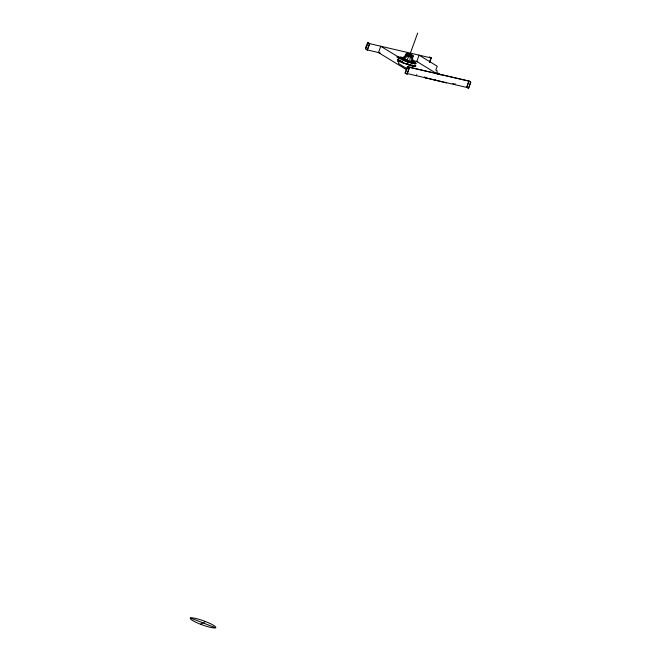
<?xml version="1.0" encoding="UTF-8"?>
<svg xmlns="http://www.w3.org/2000/svg" width="661" height="661" viewBox="0 0 661 661"><rect width="100%" height="100%" fill="white"/><g stroke="black" fill="none" stroke-linecap="round" stroke-linejoin="round"><path stroke-width="0.99" d="M403.152 59.399C400.26 58.49 412.067 63.233 414.373 62.737A7.073 1.107 20 0 0 412.563 61.258M409.291 54.995L409.746 55.194L408.374 54.88A3.875 0.603 20 0 1 409.473 55.227M409.068 54.822L408.143 54.706L409.324 55.607L411.588 55.805M409.25 61.506L409.68 61.58L409.25 61.523M403.4 58.498L403.507 59.003L403.722 58.457M409.737 55.64L411.506 56.069L408.333 54.665L409.151 54.995M408.316 54.632L411.506 56.069L410.101 55.731C411.489 55.152 410.274 56.078 410.737 55.838C408.928 54.549 411.225 55.441 412.125 56.524M410.084 55.731L411.167 55.912L410.184 55.218M408.448 54.896L409.63 55.235L417.678 33.05M410.812 55.863L411.506 56.061L410.175 55.35L411.316 55.962M407.994 54.723L411.15 55.937M410.729 55.722L410.208 55.408M410.489 55.367C411.629 56.524 406.912 54.012 409.779 55.202M410.398 55.83L408.176 54.838L409.795 55.648A2.941 0.463 20 0 1 410.663 55.962M410.547 55.615L409.333 55.598C408.415 54.384 409.589 55.631 408.952 54.805M408.952 54.954L408.242 54.904L409.638 54.962M408.969 55.888L409.407 55.945M408.738 55.111L408.333 54.665M402.45 59.201C402.698 58.333 401.739 58.73 402.764 58.581M403.293 58.176A5.941 0.934 20 0 0 402.45 58.151L402.508 58.862M402.739 58.292L403.532 58.3L402.681 58.135M413.042 62.374A5.701 0.892 20 0 1 406.449 60.961L407.994 61.432A5.941 0.934 20 0 0 412.985 62.547L414.257 62.878L410.564 62.415A7.073 1.107 20 0 1 407.523 61.456L405.482 60.663A7.073 1.107 20 0 1 401.07 57.961L403.152 57.879M412.051 61.481C408.011 62.134 413.406 62.473 412.026 61.498M411.82 62.027L412.274 61.787M413.265 62.241L412.332 62.935L413.299 62.25L409.506 61.985L410.803 62.299M365.566 48.881C373.225 33.827 361.707 49.715 367.425 49.963M367.384 49.988L369.722 43.659L367.863 42.577M378.472 52.566L380.761 46.262L398.889 57.325L397.484 61.176L398.897 62.035L398.385 63.439L407.11 68.769M407.581 54.582L409.845 54.805L411.588 55.838L407.655 54.367M407.606 55.499L407.374 55.367M408.3 55.169L408.44 54.64M408.391 55.235L408.597 54.665M409.671 56.367L408.209 55.797M409.423 55.342L409.01 55.35A2.941 0.463 20 0 0 408.151 55.061M409.754 55.243L409.845 54.805M409.779 55.524L410.737 55.805L409.324 55.359M411.117 55.888A3.875 0.603 20 0 0 410.597 55.656L410.002 55.59L410.605 55.863M411.274 56.772L410.365 56.672L411.481 56.788M407.531 66.794L409.349 67.901L407.052 74.206L405.094 73.065L407.391 66.761L468.971 81.072L470.781 82.179L468.492 88.483L470.64 82.146L468.93 81.096L466.633 87.401L468.492 88.483M405.342 73.164L407.639 66.86M407.391 66.761L409.2 67.868L407.052 74.206M416.331 75.676L416.711 74.627M429.369 62.398L431.013 57.895M429.617 62.498L431.261 57.994L429.443 56.887M426.304 77.998L446.53 82.922M455.041 83.534L454.652 84.583L452.892 83.509M468.971 81.072L466.782 87.434L405.094 73.065M412.167 56.466L411.439 55.863M408.614 56.648L407.977 58.019A9.056 1.157 -68.8 0 0 407.341 59.507M411.836 62.564L413.563 62.663M412.885 61.919L413.158 62.291L412.29 61.432A5.305 0.826 20 0 1 407.606 61.085L404.441 59.63L405.053 59.854M410.076 55.507L410.539 55.656L410.068 55.78M406.589 55.012L404.92 56.474A9.056 8.254 -49.4 0 0 403.78 57.714M402.252 58.234L401.177 57.813L402.747 58.259M402.648 58.631L402.111 58.895L402.632 58.589M406.804 54.541L407.647 54.508M411.464 56.334L410.828 56.359M412.183 61.96L412.233 61.787M413.216 62.481L413.621 62.588L412.596 61.407M412.018 56.532L411.572 56.111M407.159 56.011L406.102 57.193A9.056 5.437 -63.2 0 0 405.152 58.548M410.894 56.499L411.844 56.565A2.941 0.463 20 0 0 411.349 56.301M406.127 55.127L404.763 56.053A9.056 8.866 59.8 0 0 403.598 57.218M200.531 624.232L205.464 621.538M409.523 55.103L410.018 55.276L408.291 54.805M409.795 55.136L408.333 54.797L409.737 55.103M411.018 55.805L408.729 54.937M412.381 62.911L412.96 62.828L411.34 62.778M403.673 58.457L403.235 58.713M411.299 61.919L410.291 61.754M409.49 55.516L409.638 55.574M408.903 55.119L408.308 54.929M409.415 55.07L408.349 54.805L409.704 55.086M402.227 58.218L401.07 57.961L402.45 58.151L401.987 58.085M412.951 65.439L411.142 65.075M408.415 54.846L410.787 55.747L409.985 55.648M401.938 58.143L402.128 58.342A5.941 0.934 20 0 0 405.837 60.614L407.523 61.456L406.862 61.109M407.573 55.26L408.209 55.574M412.985 62.547L413.505 62.555M413.753 62.638L414.373 62.737L413.918 62.729M411.357 61.299L410.109 61.01M410.778 65.191L411.638 65.373M410.324 61.828L410.878 61.944M408.341 61.176L405.565 60.184M431.261 57.994L369.573 43.626L367.276 49.93L380.191 52.93M397.145 56.904L399.104 57.358M411.663 60.242L417.785 61.704M397.013 57.028L399.897 57.697M398.079 57.309L400.004 57.755M407.49 66.827L469.07 81.129M403.739 58.044L400.797 57.358A8.337 1.305 20 0 0 401.202 58.945A8.337 1.305 20 0 0 408.68 62.184L414.563 63.563A8.337 1.305 20 0 0 413.042 61.341M409.572 61.936L405.837 60.614L406.639 61.06A5.825 0.909 20 0 0 412.943 62.051M409.118 62.217L409.721 62.398M408.002 54.995L408.457 55.169M409.382 62.316L410.299 62.547M409.035 61.481L409.704 61.671L407.622 61.01A5.305 0.826 20 0 1 403.375 58.284M410.043 62.489A5.346 0.835 20 0 1 408.961 62.192L410.415 62.539M410.084 62.465L409.233 62.233M410.208 64.935L406.647 63.828M408.746 64.456L410.018 64.811M406.862 61.085L407.333 61.2L406.68 60.952M409.96 55.59L411.514 56.053L410.44 55.631M408.465 62.06L409.366 62.332M409.258 61.539L408.333 61.258M407.887 60.3L408.647 60.564M407.787 61.812A5.346 0.835 20 0 1 406.614 61.374L407.944 61.82L406.556 61.349L407.184 61.613M407.829 61.845L406.556 61.341L407.845 61.812A5.395 0.843 20 0 1 406.622 61.341M190.426 618.002L215.569 627.768A13.608 2.132 20 0 0 198.845 619.274A13.608 2.132 20 0 0 194.574 621.604A13.608 2.132 20 0 0 215.569 627.768M405.367 60.82L405.846 61.027M408.523 56.036L407.887 55.648M405.705 59.424L406.399 59.73M406.465 60.994L405.482 60.663L406.375 60.944A5.701 0.892 20 0 1 402.88 58.35M402.615 62.142L401.781 61.713M404.458 60.399L403.863 60.101M410.349 55.301L410.886 55.615M409.927 55.26L410.778 55.739M404.499 58.837L403.648 58.308M401.723 61.688L401.029 61.283M405.639 60.126L404.54 59.589M403.16 59.374L406.664 61.052A5.825 0.909 20 0 1 403.342 58.333M441.077 75.007L436.714 72.346L437.218 70.942L435.814 70.083L437.218 66.232L419.091 55.169L416.794 61.473L437.929 74.371M424.692 77.015L426.345 78.229L424.626 77.188M378.373 52.5L406.647 69.769M407.407 54.615L407.019 54.599M403.367 59.812L402.97 59.548A5.346 0.835 20 0 0 403.384 59.862L402.764 59.391L403.384 59.862M403.64 59.143L403.293 58.705M409.688 56.532L410.225 57.193L410.06 58.73A9.056 3.429 -73.7 0 1 409.762 60.333M412.216 57.391L412.489 58.251A9.188 9.006 59.8 0 1 412.819 60.903M412.134 57.168L412.53 58.697A9.056 8.254 -49.4 0 1 412.638 60.3M411.555 57.507L411.778 59.135A9.056 7.097 -81.6 0 1 411.77 60.804M410.06 64.613A5.999 0.942 20 0 1 409.291 64.423M408.465 64.183A5.999 0.942 20 0 1 407.597 63.91M412.72 65.299A7.073 1.107 20 0 1 412.142 65.249M407.721 64.134A7.073 1.107 20 0 1 406.68 63.77M402.805 62.159A7.073 1.107 20 0 1 402.037 61.754M401.384 61.382A7.073 1.107 20 0 1 400.863 61.035M415.091 65.15A9.089 1.421 20 0 1 406.622 64.084A9.089 1.421 20 0 1 398.823 59.308M400.136 60.638A7.073 1.107 20 0 1 399.93 60.382M412.307 61.341A5.296 0.826 20 0 1 407.655 60.952A5.296 0.826 20 0 1 403.425 58.151A5.701 0.892 20 0 0 404.185 59.697A5.701 0.892 20 0 0 411.365 62.233A5.701 0.892 20 0 0 412.084 61.225M411.762 57.011A2.941 0.463 20 0 1 408.399 56.053A2.941 0.463 20 0 1 406.614 54.863M404.648 57.201A9.056 7.097 -81.6 0 1 404.97 56.796M405.309 56.408A9.056 7.097 -81.6 0 1 405.672 56.045M412.224 61.324A5.205 0.81 20 0 1 407.655 60.936A5.205 0.81 20 0 1 403.507 58.185M412.39 56.813A3.52 0.554 20 0 1 407.077 55.053M406.746 54.863A3.52 0.554 20 0 1 408.068 54.475A3.52 0.554 20 0 1 412.662 56.458M412.861 56.887A3.875 0.603 20 0 1 408.969 56.334A3.875 0.603 20 0 1 406.168 54.392M415.521 65.274A9.568 1.496 20 0 1 405.904 63.902A9.568 1.496 20 0 1 398.98 59.11M413.348 61.333A9.089 1.421 20 0 1 413.299 63.588A9.089 1.421 20 0 1 400.541 58.771A9.089 1.421 20 0 1 403.929 57.771M414.885 66.282A8.973 1.405 20 0 1 411.977 66.017M410.878 65.753A8.973 1.405 20 0 1 409.671 65.431M403.21 63.092A8.973 1.405 20 0 1 401.02 62.06M400.12 61.572A8.973 1.405 20 0 1 398.831 60.705M413.885 66.488A9.568 1.496 20 0 1 412.935 66.34M410.605 65.794A9.568 1.496 20 0 1 409.291 65.414M400.202 61.77A9.568 1.496 20 0 1 398.616 60.795M402.549 59.184A5.346 0.835 20 0 1 402.805 58.854M435.566 79.956A20.97 3.28 20 0 1 434.153 79.609M398.426 57.581A20.97 3.28 20 0 1 399.839 57.928M402.532 59.093L403.012 58.821L402.524 59.126M404.226 60.325L403.607 60.052L404.226 60.325M404.235 60.374L403.59 60.002L404.235 60.374M407.581 54.483A3.52 0.554 20 0 0 412.993 56.069A3.52 0.554 20 0 0 408.638 53.863A3.52 0.554 20 0 0 407.581 54.483M407.358 54.45A3.875 0.603 20 0 0 413.323 56.193A3.875 0.603 20 0 0 408.531 53.772A3.875 0.603 20 0 0 407.358 54.45"/></g></svg>
